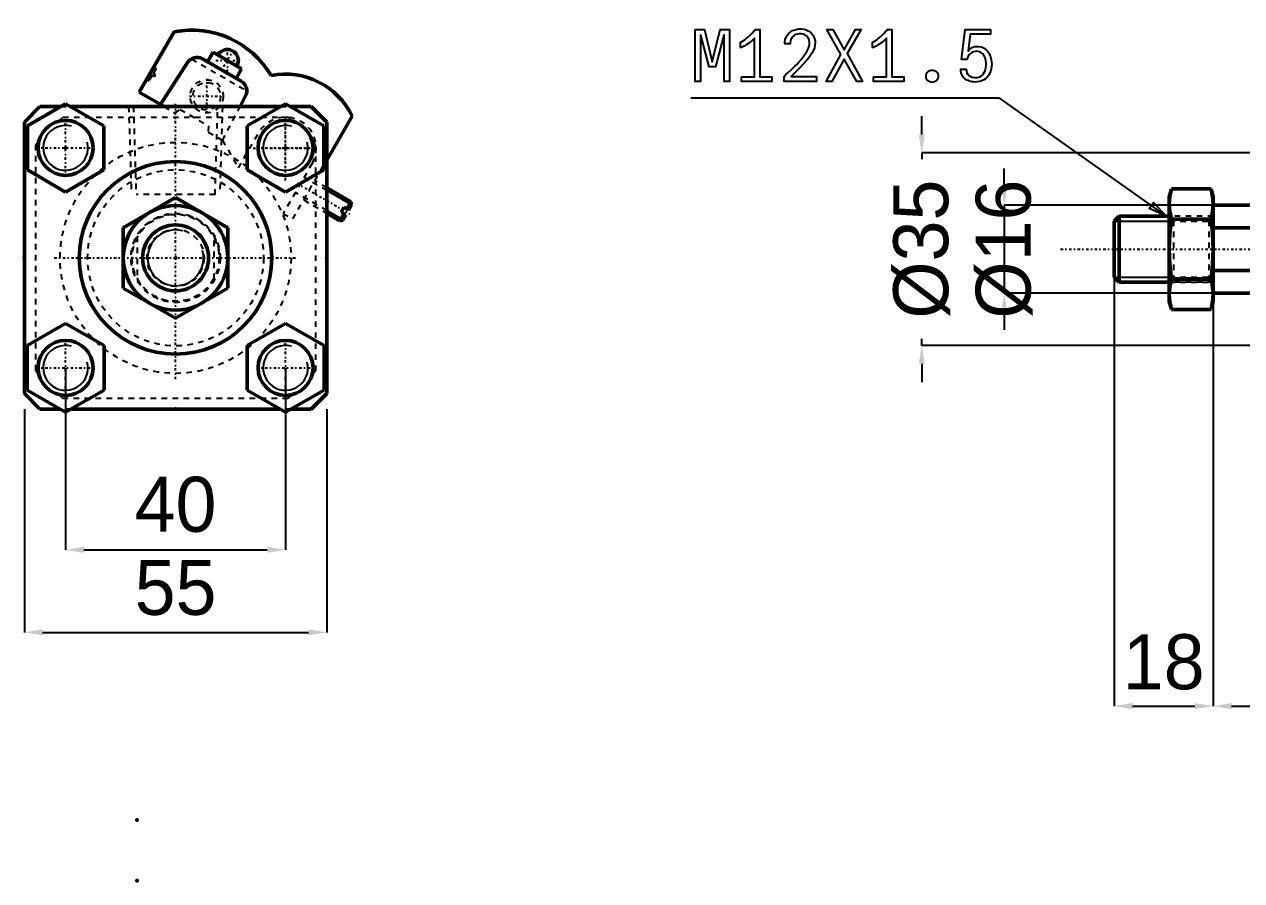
# Model space of a CAD drawing. Header units: millimetres. Extents: x -35 to 493, y -434 to 103.
# Drawn here: x -27.5 to 193.9, y -113.2 to 42.5 of the extents above; entities that cross this region are included whole.
import ezdxf

# ---------------------------------------------------------------- set-up
doc = ezdxf.new("R2010")
doc.units = ezdxf.units.MM
doc.linetypes.add('Center', pattern=[1.5, 0.45, -0.5, 0.05, -0.5])
doc.linetypes.add('Dashed', pattern=[2, 1, -1])
for name, color, linetype, lineweight in [('2d ConnectionPoints', 7, 'Continuous', 50), ('AM_0', 7, 'Continuous', 50), ('AM_5', 3, 'Continuous', 25), ('AM_7', 7, 'Center', 25), ('AM_9', 6, 'Dashed', 25)]:
    doc.layers.add(name, color=color, linetype=linetype, lineweight=lineweight)
doc.dimstyles.new('ISO-25', dxfattribs={"dimtxt": 2.5, "dimasz": 2.5, "dimexe": 1.25, "dimexo": 0.625, "dimtad": 1, "dimtxsty": 'Standard', "dimcen": 2.5, "dimadec": 0, "dimazin": 0, "dimtfac": 1, "dimtmove": 0, "dimatfit": 3, "dimfxl": 1, "dimarcsym": 0})

# ---------------------------------------------------------------- blocks, each defined once
blk = doc.blocks.new('1_mghc2JFS_0132_switch_0_in_MGHC2A70SDC3250T110A0_0')
at = {"layer": 'AM_0'}
for p, q in [((-0.26, 41.11), (-6.61, 30.11)), ((2.19, 35.53), (-2.71, 27.86)), ((11.96, 32.1), (4.88, 36.18)), ((6.82, 37.37), (5.82, 35.64)), ((12.02, 34.37), (6.82, 37.37)), ((11.02, 32.64), (12.02, 34.37)), ((-6.61, 30.11), (-2.08, 27.5)), ((11.73, 27.5), (12.73, 29.44)), ((27.5, 17.79), (32.1, 25.76)), ((31.87, 10.21), (27.5, 12.73)), ((30.62, 9.2), (30.12, 8.33)), ((30.62, 9.2), (31.49, 8.7)), ((31.87, 10.21), (31.12, 8.91)), ((32.02, 9.62), (31.49, 8.7)), ((32.02, 9.62), (31.87, 10.21)), ((27.5, 8.11), (29.87, 6.75)), ((30.62, 8.05), (29.87, 6.75)), ((29.87, 6.75), (30.45, 6.9)), ((30.99, 7.83), (30.12, 8.33)), ((30.99, 7.83), (30.45, 6.9))]:
    blk.add_line(p, q, dxfattribs=at)
for centre, radius, start, end in [((2.92, 24.61), 16.8, 30.5234, 100.9016), ((9.42, 35.87), 2, 330, 150), ((3.88, 34.45), 2, 60, 147.3974), ((19.98, 19.96), 13.44, 25.5646, 101.0894), ((10.96, 30.36), 2, 332.6026, 60)]:
    blk.add_arc(centre, radius, start, end, dxfattribs=at)
at = {"layer": 'AM_5', "linetype": 'Dashed'}
for p, q in [((27.5, 12.23), (23.36, 14.62)), ((27.5, 8.61), (21.79, 11.9))]:
    blk.add_line(p, q, dxfattribs=at)
at = {"layer": 'AM_5'}
for p, q in [((32.02, 9.62), (27.5, 12.23)), ((30.45, 6.9), (27.5, 8.61))]:
    blk.add_line(p, q, dxfattribs=at)
at = {"layer": 'AM_7'}
for p, q in [((10.52, 37.78), (8.32, 33.97)), ((9.42, 33.77), (9.42, 37.97)), ((7.32, 35.87), (11.52, 35.87)), ((-4.63, 33.59), (-4.15, 33.32)), ((5.67, 26.23), (5.67, 32.53)), ((2.52, 29.38), (8.82, 29.38)), ((19.98, 14.08), (19.98, 25.84)), ((14.1, 19.96), (25.86, 19.96)), ((22.14, 13.51), (31.67, 8.01))]:
    blk.add_line(p, q, dxfattribs=at)
at = {"layer": 'AM_9'}
for p, q in [((2.93, 36.15), (12.91, 30.39)), ((4.83, 36.1), (11.91, 32.01)), ((-3.53, 34.45), (-4.08, 33.5)), ((-3.64, 33.25), (-4.08, 33.5)), ((-3.53, 34.45), (-3.96, 34.7)), ((-3.84, 32.9), (-3.64, 33.25)), ((-5.26, 32.45), (-4.83, 32.2)), ((-4.28, 33.15), (-4.83, 32.2)), ((-3.84, 32.9), (-4.28, 33.15)), ((-2.08, 27.5), (-0.11, 26.36)), ((-0.11, 26.36), (0.82, 26.98)), ((0.82, 26.98), (6.02, 23.98)), ((8.55, 21.36), (11.73, 27.5)), ((6.02, 23.98), (5.95, 22.86)), ((5.95, 22.86), (8.55, 21.36)), ((11.43, 16.36), (15.13, 22.76)), ((8.55, 21.36), (11.43, 16.36)), ((21.31, 7.07), (27.5, 17.79)), ((24.82, 17.16), (19.58, 8.07)), ((27.5, 12.73), (25.31, 14)), ((23.31, 10.53), (27.5, 8.11)), ((19.58, 8.07), (21.31, 7.07))]:
    blk.add_line(p, q, dxfattribs=at)
for radius in [3, 2.5]:
    blk.add_circle((5.67, 29.38), radius, dxfattribs=at)
for centre, radius, start, end in [((3.83, 34.37), 2, 60, 116.633), ((10.91, 30.28), 2, 3.367, 60), ((19.98, 19.96), 5.6, 330, 150)]:
    blk.add_arc(centre, radius, start, end, dxfattribs=at)
blk = doc.blocks.new('2_HC_NUTM12X1_5_0_in_MGHC2A70SDC3250T110A0_0')
at = {"layer": 'AM_0'}
for p, q in [((-9.5, 5.48), (0, 10.97)), ((0, 10.97), (9.5, 5.48)), ((-9.5, -5.48), (-9.5, 5.48)), ((9.5, 5.48), (9.5, -5.48)), ((0, -10.97), (-9.5, -5.48)), ((9.5, -5.48), (0, -10.97))]:
    blk.add_line(p, q, dxfattribs=at)
blk.add_circle((0, 0), 9.5, dxfattribs=at)
at = {"layer": 'AM_9'}
blk.add_circle((0, 0), 5.19, dxfattribs=at)
blk = doc.blocks.new('3_A__SD__C_32_50_ROD_070_0_in_MGHC2A70SDC3250T110A0_0')
at = {"layer": 'AM_0'}
blk.add_circle((0, 0), 6, dxfattribs=at)
at = {"layer": 'AM_5'}
blk.add_arc((0, 0), 5.08, 75, 15, dxfattribs=at)
at = {"layer": 'AM_9'}
for p, q in [((-7, 3.87), (-7, -3.87)), ((7, -3.87), (7, 3.87))]:
    blk.add_line(p, q, dxfattribs=at)
blk.add_circle((0, 0), 8, dxfattribs=at)
blk = doc.blocks.new('4_A__SD_C_32_50_0__BODY__A70_0_in_MGHC2A70SDC3250T110A0_0')
at = {"layer": 'AM_0'}
for p, q in [((-24.67, 27.5), (-27.5, 24.67)), ((-20, 28.03), (-26.95, 24.01)), ((-20.91, 27.5), (-24.67, 27.5)), ((-13.05, 24.01), (-20, 28.03)), ((19.09, 27.5), (-19.09, 27.5)), ((20, 28.03), (13.05, 24.01)), ((26.95, 24.01), (20, 28.03)), ((24.67, 27.5), (20.91, 27.5)), ((27.5, 24.67), (24.67, 27.5)), ((-27.5, 24.67), (-27.5, -24.67)), ((27.5, -24.67), (27.5, 24.67)), ((-26.95, 24.01), (-26.95, 15.99)), ((-13.05, 15.99), (-13.05, 24.01)), ((13.05, 24.01), (13.05, 15.99)), ((26.95, 15.99), (26.95, 24.01)), ((-26.95, 15.99), (-20, 11.97)), ((-20, 11.97), (-13.05, 15.99)), ((13.05, 15.99), (20, 11.97)), ((20, 11.97), (26.95, 15.99)), ((-20, -11.92), (-27, -15.96)), ((-13, -15.96), (-20, -11.92)), ((20, -11.92), (13, -15.96)), ((27, -15.96), (20, -11.92)), ((-27, -15.96), (-27, -24.04)), ((-13, -24.04), (-13, -15.96)), ((13, -15.96), (13, -24.04)), ((27, -24.04), (27, -15.96)), ((-27, -24.04), (-20, -28.08)), ((-20, -28.08), (-13, -24.04)), ((13, -24.04), (20, -28.08)), ((20, -28.08), (27, -24.04)), ((-27.5, -24.67), (-24.67, -27.5)), ((24.67, -27.5), (27.5, -24.67)), ((-24.67, -27.5), (-21.01, -27.5)), ((-18.99, -27.5), (18.99, -27.5)), ((21.01, -27.5), (24.67, -27.5))]:
    blk.add_line(p, q, dxfattribs=at)
for centre, radius in [((-20, 20), 5), ((20, 20), 5), ((0, 0), 17.5), ((-20, -20), 5), ((20, -20), 5)]:
    blk.add_circle(centre, radius, dxfattribs=at)
at = {"layer": 'AM_5', "linetype": 'Dashed'}
for p, q in [((-8.53, 27.5), (-8.03, 11.5)), ((8.53, 27.5), (8.03, 11.5))]:
    blk.add_line(p, q, dxfattribs=at)
at = {"layer": 'AM_5'}
for centre in [(-20, 20), (20, 20), (-20, -20), (20, -20)]:
    blk.add_arc(centre, 4.08, 75, 15, dxfattribs=at)
at = {"layer": 'AM_7'}
for p, q in [((0, -22.05), (0, 28.3)), ((-20, 14.75), (-20, 25.25)), ((20, 14.75), (20, 25.25)), ((-25.25, 20), (-14.75, 20)), ((14.75, 20), (25.25, 20)), ((-22.05, 0), (22.05, 0)), ((-20, -25.25), (-20, -14.75)), ((20, -25.25), (20, -14.75)), ((-25.25, -20), (-14.75, -20)), ((14.75, -20), (25.25, -20))]:
    blk.add_line(p, q, dxfattribs=at)
at = {"layer": 'AM_9'}
for p, q in [((-20.91, 27.5), (-19.09, 27.5)), ((-7.67, 27.5), (-7.18, 11.5)), ((7.18, 11.5), (7.67, 27.5)), ((19.09, 27.5), (20.91, 27.5)), ((-20.55, 25.5), (-21.2, 24.86)), ((20.55, 25.5), (-20.55, 25.5)), ((21.2, 24.86), (20.55, 25.5)), ((-24.86, 21.2), (-25.5, 20.55)), ((-25.5, 20.55), (-25.5, -20.55)), ((25.5, 20.55), (24.86, 21.2)), ((25.5, -20.55), (25.5, 20.55)), ((7.18, 11.5), (-7.18, 11.5)), ((-25.5, -20.55), (-24.86, -21.2)), ((24.86, -21.2), (25.5, -20.55)), ((-21.2, -24.86), (-20.55, -25.5)), ((-20.55, -25.5), (20.55, -25.5)), ((20.55, -25.5), (21.2, -24.86)), ((-18.99, -27.5), (-21.01, -27.5)), ((21.01, -27.5), (18.99, -27.5))]:
    blk.add_line(p, q, dxfattribs=at)
for radius in [21, 16, 8.1, 7.9]:
    blk.add_circle((0, 0), radius, dxfattribs=at)
blk = doc.blocks.new('*D5')
at = {"layer": 'AM_5', "color": 0, "lineweight": -2}
for p, q in [((-20, -20), (-20, -53.08)), ((20, -20), (20, -53.08)), ((-16.67, -53.08), (16.67, -53.08))]:
    blk.add_line(p, q, dxfattribs=at)
at = {"layer": 'AM_5', "color": 0}
for points in [[(-16.67, -52.53), (-16.67, -53.64), (-20, -53.08)], [(16.67, -53.64), (16.67, -52.53), (20, -53.08)]]:
    blk.add_solid(points, dxfattribs=at)
at = {"layer": 'Defpoints', "color": 0}
for p in [(-20, -20), (20, -20), (20, -53.08)]:
    blk.add_point(p, dxfattribs=at)
at = {"layer": 'AM_5', "color": 0, "insert": (0, -44.87), "char_height": 10, "attachment_point": 5}
blk.add_mtext('40', dxfattribs=at)
blk = doc.blocks.new('*D6')
at = {"layer": 'AM_5', "color": 0, "lineweight": -2}
for p, q in [((-20, -20), (-20, -53.08)), ((20, -20), (20, -53.08)), ((-16.67, -53.08), (16.67, -53.08))]:
    blk.add_line(p, q, dxfattribs=at)
at = {"layer": 'AM_5', "color": 0}
for points in [[(-16.67, -52.53), (-16.67, -53.64), (-20, -53.08)], [(16.67, -53.64), (16.67, -52.53), (20, -53.08)]]:
    blk.add_solid(points, dxfattribs=at)
at = {"layer": 'Defpoints', "color": 0}
for p in [(-20, -20), (20, -20), (20, -53.08)]:
    blk.add_point(p, dxfattribs=at)
at = {"layer": 'AM_5', "color": 0, "insert": (0, -44.87), "char_height": 10, "attachment_point": 5}
blk.add_mtext('40', dxfattribs=at)
blk = doc.blocks.new('*D7')
at = {"layer": 'AM_5', "color": 0, "lineweight": -2}
for p, q in [((-27.5, -27.5), (-27.5, -68.08)), ((27.5, -27.5), (27.5, -68.08)), ((-24.17, -68.08), (24.17, -68.08))]:
    blk.add_line(p, q, dxfattribs=at)
at = {"layer": 'AM_5', "color": 0}
for points in [[(-24.17, -67.53), (-24.17, -68.64), (-27.5, -68.08)], [(24.17, -68.64), (24.17, -67.53), (27.5, -68.08)]]:
    blk.add_solid(points, dxfattribs=at)
at = {"layer": 'Defpoints', "color": 0}
for p in [(-27.5, -27.5), (27.5, -27.5), (27.5, -68.08)]:
    blk.add_point(p, dxfattribs=at)
at = {"layer": 'AM_5', "color": 0, "insert": (0, -59.98), "char_height": 10, "attachment_point": 5}
blk.add_mtext('55', dxfattribs=at)
blk = doc.blocks.new('2_HC_NUTM12X1_5_0_in_MGHC2A70SDC3250T110A0_2')
at = {"layer": 'AM_0'}
for p, q in [((-48.61, 10.97), (-49, 9.5)), ((-49, 9.5), (-49, -9.5)), ((-48.61, 10.97), (-41.39, 10.97)), ((-41, 9.5), (-41.39, 10.97)), ((-41, 9.5), (-41, -9.5)), ((-48.61, 5.48), (-41.39, 5.48)), ((-48.61, -5.48), (-41.39, -5.48)), ((-49, -9.5), (-48.61, -10.97)), ((-48.61, -10.97), (-41.39, -10.97)), ((-41.39, -10.97), (-41, -9.5))]:
    blk.add_line(p, q, dxfattribs=at)
for points in [[(-48.61, 10.97), (-48.9, 9.6), (-49, 8.23)], [(-41, 8.23), (-41.1, 9.6), (-41.39, 10.97)], [(-49, 8.23), (-48.9, 6.86), (-48.61, 5.48)], [(-41.39, 5.48), (-41.1, 6.85), (-41, 8.23)], [(-48.61, 5.48), (-48.9, 2.75), (-49, 0)], [(-41, 0), (-41.11, 2.82), (-41.39, 5.48)], [(-49, 0), (-48.89, -2.82), (-48.61, -5.48)], [(-41.39, -5.48), (-41.1, -2.75), (-41, 0)], [(-48.61, -5.48), (-48.9, -6.85), (-49, -8.23)], [(-41, -8.23), (-41.1, -6.86), (-41.39, -5.48)], [(-49, -8.23), (-48.9, -9.6), (-48.61, -10.97)], [(-41.39, -10.97), (-41.1, -9.6), (-41, -8.23)]]:
    blk.add_lwpolyline(points, dxfattribs=at)
at = {"layer": 'AM_5', "linetype": 'Dashed'}
for p, q in [((-41, 6), (-49, 6)), ((-41, -6), (-49, -6))]:
    blk.add_line(p, q, dxfattribs=at)
at = {"layer": 'AM_9'}
for p, q in [((-48.19, 5.19), (-49, 6)), ((-41.81, 5.19), (-48.19, 5.19)), ((-48.19, 5.19), (-48.19, -5.19)), ((-41, 6), (-41.81, 5.19)), ((-41.81, 5.19), (-41.81, -5.19)), ((-49, -6), (-48.19, -5.19)), ((-48.19, -5.19), (-41.81, -5.19)), ((-41.81, -5.19), (-41, -6))]:
    blk.add_line(p, q, dxfattribs=at)
blk = doc.blocks.new('3_A__SD__C_32_50_ROD_070_0_in_MGHC2A70SDC3250T110A0_2')
at = {"layer": 'AM_0'}
for p, q in [((-25, 8), (-41, 8)), ((-58.08, 6), (-59, 5.08)), ((-59, 5.08), (-59, -5.08)), ((-49, 6), (-58.08, 6)), ((-58.08, 6), (-58.08, -6)), ((-27, 3.87), (-41, 3.87)), ((-27, -3.87), (-27, 3.87)), ((-27, -3.87), (-41, -3.87)), ((-59, -5.08), (-58.08, -6)), ((-58.08, -6), (-49, -6)), ((-41, -8), (-25, -8))]:
    blk.add_line(p, q, dxfattribs=at)
at = {"layer": 'AM_5'}
for p, q in [((-59, 5.08), (-49, 5.08)), ((-59, -5.08), (-49, -5.08))]:
    blk.add_line(p, q, dxfattribs=at)
at = {"layer": 'AM_5', "linetype": 'Dashed'}
for p, q in [((-49, 5.08), (-41, 5.08)), ((-41, 6), (-41, 5.08)), ((-49, -5.08), (-41, -5.08)), ((-41, -6), (-41, -5.08))]:
    blk.add_line(p, q, dxfattribs=at)
at = {"layer": 'AM_7'}
blk.add_line((-68.75, 0), (145.75, 0), dxfattribs=at)
at = {"layer": 'AM_9'}
for p, q in [((136, 16), (86, 16)), ((86, 16), (86, -16)), ((86, 8), (-25, 8)), ((-41, 6), (-49, 6)), ((-49, -6), (-41, -6)), ((-25, -8), (86, -8)), ((86, -16), (136, -16))]:
    blk.add_line(p, q, dxfattribs=at)
blk = doc.blocks.new('*D31')
at = {"layer": 'AM_5', "color": 0, "lineweight": -2}
for p, q in [((170.71, 1.59), (170.71, -81.5)), ((188.71, 1.59), (188.71, -81.5)), ((174.04, -81.5), (185.38, -81.5))]:
    blk.add_line(p, q, dxfattribs=at)
at = {"layer": 'AM_5', "color": 0}
for points in [[(174.04, -80.94), (174.04, -82.05), (170.71, -81.5)], [(185.38, -82.05), (185.38, -80.94), (188.71, -81.5)]]:
    blk.add_solid(points, dxfattribs=at)
at = {"layer": 'Defpoints', "color": 0}
for p in [(170.71, 1.59), (188.71, 1.59), (188.71, -81.5)]:
    blk.add_point(p, dxfattribs=at)
at = {"layer": 'AM_5', "color": 0, "insert": (179.71, -73.5), "char_height": 10, "attachment_point": 5}
blk.add_mtext('18', dxfattribs=at)
blk = doc.blocks.new('*D33')
at = {"layer": 'AM_5', "color": 0, "lineweight": -2}
for p, q in [((150.71, 12.92), (150.71, 16.25)), ((188.71, 9.59), (150.71, 9.59)), ((150.71, 9.59), (150.71, -6.41)), ((188.71, -6.41), (150.71, -6.41)), ((150.71, -9.75), (150.71, -13.08))]:
    blk.add_line(p, q, dxfattribs=at)
at = {"layer": 'AM_5', "color": 0}
for points in [[(150.15, 12.92), (151.26, 12.92), (150.71, 9.59)], [(151.26, -9.75), (150.15, -9.75), (150.71, -6.41)]]:
    blk.add_solid(points, dxfattribs=at)
at = {"layer": 'Defpoints', "color": 0}
for p in [(188.71, 9.59), (150.71, -6.41), (188.71, -6.41)]:
    blk.add_point(p, dxfattribs=at)
at = {"layer": 'AM_5', "color": 0, "insert": (150.71, 1.59), "char_height": 10, "attachment_point": 5, "rotation": 90}
blk.add_mtext('Ø16', dxfattribs=at)
blk = doc.blocks.new('*D37')
at = {"layer": 'AM_5', "color": 0, "lineweight": -2}
for p, q in [((135.71, 22.42), (135.71, 25.75)), ((229.71, 19.09), (135.71, 19.09)), ((135.71, 19.09), (135.71, 17.92)), ((135.71, -15.91), (135.71, -14.75)), ((229.71, -15.91), (135.71, -15.91)), ((135.71, -19.25), (135.71, -22.58))]:
    blk.add_line(p, q, dxfattribs=at)
at = {"layer": 'AM_5', "color": 0}
for points in [[(135.15, 22.42), (136.26, 22.42), (135.71, 19.09)], [(136.26, -19.25), (135.15, -19.25), (135.71, -15.91)]]:
    blk.add_solid(points, dxfattribs=at)
at = {"layer": 'Defpoints', "color": 0}
for p in [(229.71, 19.09), (135.71, -15.91), (229.71, -15.91)]:
    blk.add_point(p, dxfattribs=at)
at = {"layer": 'AM_5', "color": 0, "insert": (135.71, 1.59), "char_height": 10, "attachment_point": 5, "rotation": 90}
blk.add_mtext('Ø35', dxfattribs=at)
blk = doc.blocks.new('*D40')
at = {"layer": 'AM_5', "color": 0, "lineweight": -2}
for p, q in [((188.71, 1.59), (188.71, -81.5)), ((218.71, 1.59), (218.71, -81.5)), ((192.04, -81.5), (215.38, -81.5))]:
    blk.add_line(p, q, dxfattribs=at)
at = {"layer": 'AM_5', "color": 0}
for points in [[(192.04, -80.94), (192.04, -82.05), (188.71, -81.5)], [(215.38, -82.05), (215.38, -80.94), (218.71, -81.5)]]:
    blk.add_solid(points, dxfattribs=at)
at = {"layer": 'Defpoints', "color": 0}
for p in [(188.71, 1.59), (218.71, 1.59), (218.71, -81.5)]:
    blk.add_point(p, dxfattribs=at)
at = {"layer": 'AM_5', "color": 0, "insert": (203.71, -73.5), "char_height": 10, "attachment_point": 5}
blk.add_mtext('30', dxfattribs=at)

msp = doc.modelspace()

# ---------------------------------------------------------------- linework, layer by layer
at = {"layer": '2d ConnectionPoints'}
for p in [(-20, 20), (20, 20), (-27.5, 0), (-27.5, 0), (0, 0), (0, 0), (0, 0), (0, 0), (0, 0), (0, 0), (0, 0), (0, 0), (0, 0), (0, 0), (0, 0), (0, 0), (0, 0), (27.5, 0), (27.5, 0), (170.709, 1.585), (188.709, 1.585), (188.709, 1.585), (0, -27.5), (0, -27.5), (-7.031, -102.224), (-7.031, -113.224)]:
    msp.add_point(p, dxfattribs=at)
at = {"layer": 'AM_5'}
for p, q in [((93.709, 29.085), (149.709, 29.085)), ((149.709, 29.085), (180.169, 7.585))]:
    msp.add_line(p, q, dxfattribs=at)
for points in [[(94.495, 41.51), (96.172, 41.51), (97.602, 35.621), (99.019, 41.51), (100.722, 41.51), (100.722, 32.085), (99.76, 32.085), (99.76, 40.522), (99.695, 40.49), (98.2, 34.75), (97.017, 34.75), (95.503, 40.49), (95.457, 40.516), (95.457, 32.085), (94.495, 32.085), (94.495, 41.51)], [(102.924, 32.917), (105.316, 32.917), (105.316, 39.95), (105.316, 39.95), (105.188, 39.821), (104.97, 39.619), (104.97, 39.619), (104.724, 39.407), (104.543, 39.261), (104.543, 39.261), (104.355, 39.116), (104.072, 38.91), (104.072, 38.91), (103.786, 38.718), (103.594, 38.598), (103.594, 38.598), (103.407, 38.489), (103.147, 38.358), (103.147, 38.358), (102.912, 38.263), (102.768, 38.221), (102.768, 39.209), (102.768, 39.209), (102.946, 39.293), (103.226, 39.454), (103.226, 39.454), (103.521, 39.654), (103.727, 39.81), (103.727, 39.81), (103.934, 39.978), (104.235, 40.237), (104.235, 40.237), (104.525, 40.506), (104.712, 40.691), (104.712, 40.691), (104.889, 40.874), (105.126, 41.13), (105.126, 41.13), (105.33, 41.365), (105.446, 41.51), (106.278, 41.51), (106.278, 32.917), (108.449, 32.917), (108.449, 32.085), (102.924, 32.085), (102.924, 32.917)], [(111.002, 33.307), (111.002, 33.307), (111.431, 33.698), (112.041, 34.27), (112.041, 34.27), (112.612, 34.823), (112.972, 35.182), (112.972, 35.182), (113.317, 35.544), (113.81, 36.113), (113.81, 36.113), (114.276, 36.712), (114.571, 37.129), (114.571, 37.129), (114.831, 37.545), (115.112, 38.137), (115.112, 38.137), (115.263, 38.691), (115.292, 39.04), (115.292, 39.04), (115.283, 39.236), (115.237, 39.513), (115.237, 39.513), (115.151, 39.77), (115.071, 39.931), (115.071, 39.931), (114.976, 40.08), (114.809, 40.277), (114.809, 40.277), (114.612, 40.442), (114.464, 40.535), (114.464, 40.535), (114.305, 40.612), (114.053, 40.696), (114.053, 40.696), (113.784, 40.741), (113.596, 40.75), (113.596, 40.75), (113.387, 40.741), (113.092, 40.694), (113.092, 40.694), (112.818, 40.608), (112.647, 40.529), (112.647, 40.529), (112.488, 40.432), (112.276, 40.258), (112.276, 40.258), (112.098, 40.048), (111.997, 39.888), (111.997, 39.888), (111.913, 39.715), (111.821, 39.431), (111.821, 39.431), (111.772, 39.12), (111.763, 38.897), (110.788, 38.897), (110.788, 38.897), (110.803, 39.231), (110.882, 39.695), (110.882, 39.695), (111.029, 40.116), (111.165, 40.373), (111.165, 40.373), (111.326, 40.608), (111.608, 40.915), (111.608, 40.915), (111.937, 41.169), (112.182, 41.309), (112.182, 41.309), (112.444, 41.423), (112.856, 41.547), (112.856, 41.547), (113.292, 41.614), (113.596, 41.627), (113.596, 41.627), (113.881, 41.615), (114.293, 41.552), (114.293, 41.552), (114.688, 41.436), (114.941, 41.328), (114.941, 41.328), (115.181, 41.197), (115.503, 40.959), (115.503, 40.959), (115.78, 40.671), (115.939, 40.451), (115.939, 40.451), (116.074, 40.211), (116.219, 39.82), (116.219, 39.82), (116.298, 39.392), (116.313, 39.086), (116.313, 39.086), (116.291, 38.739), (116.175, 38.206), (116.175, 38.206), (115.959, 37.659), (115.76, 37.285), (115.76, 37.285), (115.532, 36.913), (115.162, 36.376), (115.162, 36.376), (114.758, 35.862), (114.47, 35.533), (114.47, 35.533), (114.16, 35.199), (113.641, 34.657), (113.641, 34.657), (113.055, 34.066), (112.627, 33.645), (111.938, 32.969), (116.592, 32.963), (116.592, 32.085), (110.658, 32.085), (110.658, 32.995), (111.002, 33.307)], [(120.998, 36.96), (118.456, 41.51), (119.535, 41.51), (121.622, 37.838), (123.669, 41.51), (124.709, 41.51), (122.168, 37.136), (124.917, 32.085), (123.877, 32.085), (121.609, 36.141), (119.366, 32.085), (118.3, 32.085), (120.998, 36.96)], [(126.924, 32.917), (129.316, 32.917), (129.316, 39.95), (129.316, 39.95), (129.188, 39.821), (128.97, 39.619), (128.97, 39.619), (128.724, 39.407), (128.543, 39.261), (128.543, 39.261), (128.355, 39.116), (128.072, 38.91), (128.072, 38.91), (127.786, 38.718), (127.594, 38.598), (127.594, 38.598), (127.407, 38.489), (127.147, 38.358), (127.147, 38.358), (126.912, 38.263), (126.768, 38.221), (126.768, 39.209), (126.768, 39.209), (126.946, 39.293), (127.226, 39.454), (127.226, 39.454), (127.521, 39.654), (127.727, 39.81), (127.727, 39.81), (127.934, 39.978), (128.235, 40.237), (128.235, 40.237), (128.525, 40.506), (128.712, 40.691), (128.712, 40.691), (128.889, 40.874), (129.126, 41.13), (129.126, 41.13), (129.33, 41.365), (129.446, 41.51), (130.278, 41.51), (130.278, 32.917), (132.449, 32.917), (132.449, 32.085), (126.924, 32.085), (126.924, 32.917)], [(145.472, 31.968), (145.472, 31.968), (145.179, 31.978), (144.761, 32.031), (144.761, 32.031), (144.368, 32.128), (144.12, 32.218), (144.12, 32.218), (143.888, 32.33), (143.577, 32.538), (143.577, 32.538), (143.309, 32.796), (143.155, 32.995), (143.155, 32.995), (143.025, 33.217), (142.885, 33.59), (142.885, 33.59), (142.809, 34.012), (142.794, 34.321), (143.808, 34.321), (143.808, 34.321), (143.827, 34.029), (143.926, 33.648), (143.926, 33.648), (144.11, 33.335), (144.28, 33.164), (144.28, 33.164), (144.48, 33.024), (144.823, 32.872), (144.823, 32.872), (145.219, 32.79), (145.511, 32.774), (145.511, 32.774), (145.762, 32.788), (146.106, 32.86), (146.106, 32.86), (146.41, 32.995), (146.59, 33.119), (146.59, 33.119), (146.753, 33.265), (146.962, 33.517), (146.962, 33.517), (147.131, 33.807), (147.221, 34.022), (147.221, 34.022), (147.293, 34.25), (147.372, 34.607), (147.372, 34.607), (147.414, 34.983), (147.422, 35.244), (147.422, 35.244), (147.415, 35.483), (147.374, 35.83), (147.374, 35.83), (147.298, 36.163), (147.227, 36.378), (147.227, 36.378), (147.141, 36.582), (146.982, 36.857), (146.982, 36.857), (146.786, 37.095), (146.636, 37.233), (146.636, 37.233), (146.47, 37.35), (146.192, 37.477), (146.192, 37.477), (145.881, 37.545), (145.654, 37.558), (145.654, 37.558), (145.413, 37.542), (145.073, 37.459), (145.073, 37.459), (144.758, 37.304), (144.562, 37.162), (144.562, 37.162), (144.385, 36.991), (144.166, 36.692), (144.166, 36.692), (144.003, 36.34), (143.925, 36.076), (142.937, 36.076), (143.613, 41.536), (148.202, 41.536), (148.202, 40.691), (144.536, 40.691), (144.12, 37.565), (144.12, 37.565), (144.258, 37.733), (144.473, 37.952), (144.473, 37.952), (144.699, 38.132), (144.855, 38.231), (144.855, 38.231), (145.019, 38.312), (145.285, 38.399), (145.285, 38.399), (145.577, 38.446), (145.784, 38.455), (145.784, 38.455), (146.103, 38.438), (146.548, 38.348), (146.548, 38.348), (146.953, 38.181), (147.201, 38.026), (147.201, 38.026), (147.429, 37.842), (147.728, 37.52), (147.728, 37.52), (147.975, 37.142), (148.111, 36.859), (148.111, 36.859), (148.224, 36.558), (148.345, 36.08), (148.345, 36.08), (148.411, 35.573), (148.423, 35.218), (148.423, 35.218), (148.409, 34.845), (148.331, 34.317), (148.331, 34.317), (148.186, 33.829), (148.053, 33.525), (148.053, 33.525), (147.893, 33.243), (147.608, 32.869), (147.608, 32.869), (147.269, 32.555), (147.013, 32.378), (147.013, 32.378), (146.737, 32.23), (146.293, 32.07), (146.293, 32.07), (145.813, 31.985), (145.472, 31.968)], [(137.602, 31.903), (137.602, 31.903), (137.413, 31.915), (137.157, 31.979), (137.157, 31.979), (136.937, 32.097), (136.809, 32.205), (136.809, 32.205), (136.702, 32.334), (136.585, 32.557), (136.585, 32.557), (136.522, 32.816), (136.51, 33.008), (136.51, 33.008), (136.522, 33.2), (136.585, 33.459), (136.585, 33.459), (136.702, 33.682), (136.809, 33.811), (136.809, 33.811), (136.937, 33.92), (137.157, 34.038), (137.157, 34.038), (137.413, 34.101), (137.602, 34.113), (137.602, 34.113), (137.795, 34.101), (138.053, 34.038), (138.053, 34.038), (138.276, 33.92), (138.405, 33.811), (138.405, 33.811), (138.514, 33.682), (138.632, 33.459), (138.632, 33.459), (138.695, 33.2), (138.707, 33.008), (138.707, 33.008), (138.695, 32.818), (138.632, 32.561), (138.632, 32.561), (138.514, 32.338), (138.405, 32.209), (138.405, 32.209), (138.276, 32.099), (138.053, 31.979), (138.053, 31.979), (137.795, 31.915), (137.602, 31.903)], [(180.169, 7.585), (177.061, 8.963), (177.83, 10.052), (180.169, 7.585)]]:
    msp.add_lwpolyline(points, dxfattribs=at)

# ---------------------------------------------------------------- block references
for name, p in [('1_mghc2JFS_0132_switch_0_in_MGHC2A70SDC3250T110A0_0', (0, 0)), ('4_A__SD_C_32_50_0__BODY__A70_0_in_MGHC2A70SDC3250T110A0_0', (0, 0)), ('3_A__SD__C_32_50_ROD_070_0_in_MGHC2A70SDC3250T110A0_2', (229.709, 1.585)), ('2_HC_NUTM12X1_5_0_in_MGHC2A70SDC3250T110A0_2', (229.709, 1.585)), ('2_HC_NUTM12X1_5_0_in_MGHC2A70SDC3250T110A0_0', (0, 0)), ('3_A__SD__C_32_50_ROD_070_0_in_MGHC2A70SDC3250T110A0_0', (0, 0))]:
    msp.add_blockref(name, p)

# ---------------------------------------------------------------- dimensions: what is measured, and where the dimension line sits
for base, p1, p2, text, picture, middle in [((135.709, -15.915), (229.709, 19.085), (229.709, -15.915), 'Ø35', '*D37', (135.709, 1.585)), ((150.709, -6.415), (188.709, 9.585), (188.709, -6.415), 'Ø16', '*D33', (150.709, 1.585))]:
    dim = msp.add_linear_dim(base=base, p1=p1, p2=p2, angle=90, text=text, dimstyle='ISO-25', override={"dimtxt": 10, "dimasz": 3.333333, "dimexe": 0, "dimexo": 0, "dimgap": 3}, dxfattribs=at)
    dim.commit()
    dim.dimension.update_dxf_attribs({"geometry": picture, "text_midpoint": middle, "dimtype": 160, "text_rotation": 90})
for base, p1, p2, text, picture, middle in [((188.709, -81.498), (170.709, 1.585), (188.709, 1.585), '18', '*D31', (179.709, -81.498)), ((218.709, -81.498), (188.709, 1.585), (218.709, 1.585), '30', '*D40', (203.709, -81.498)), ((20, -53.083), (-20, -20), (20, -20), '40', '*D5', (0, -53.083)), ((20, -53.083), (-20, -20), (20, -20), '40', '*D6', (0, -53.083)), ((27.5, -68.083), (-27.5, -27.5), (27.5, -27.5), '55', '*D7', (0, -68.083))]:
    dim = msp.add_linear_dim(base=base, p1=p1, p2=p2, text=text, dimstyle='ISO-25', override={"dimtxt": 10, "dimasz": 3.333333, "dimexe": 0, "dimexo": 0, "dimgap": 3}, dxfattribs=at)
    dim.commit()
    dim.dimension.update_dxf_attribs({"geometry": picture, "text_midpoint": middle, "dimtype": 160})

doc.saveas('drawing.dxf')
